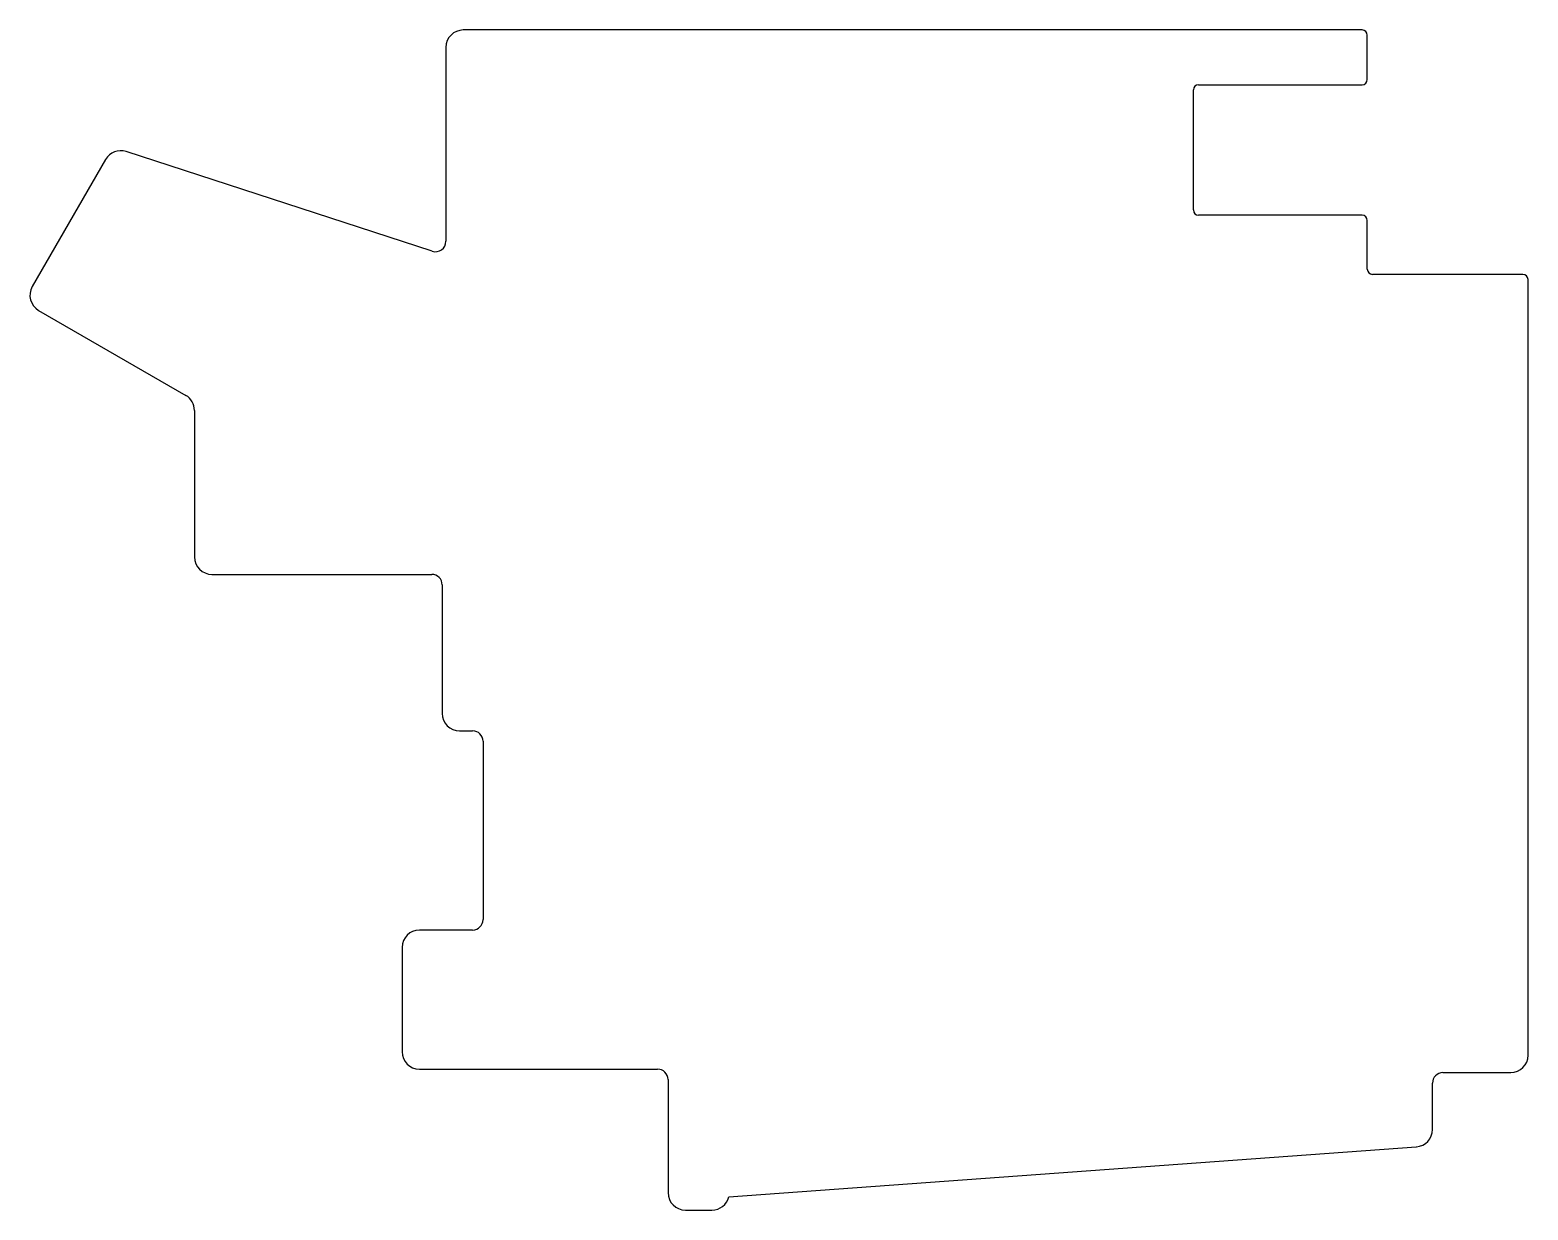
# Model space of a CAD drawing. Header units: millimetres. Extents: x -206 to -34, y -162 to -27.
import ezdxf

# ---------------------------------------------------------------- set-up
doc = ezdxf.new("R2010")
doc.units = ezdxf.units.MM
doc.layers.get('0').update_dxf_attribs({"linetype": 'CONTINUOUS'})

msp = doc.modelspace()

# ---------------------------------------------------------------- linework, layer by layer
for p, q in [((-52.79, -26.56), (-156.19, -26.56)), ((-52.19, -32.26), (-52.19, -27.16)), ((-158.19, -28.56), (-158.19, -50.86)), ((-72.19, -47.26), (-72.19, -33.46)), ((-71.59, -32.86), (-52.79, -32.86)), ((-159.76, -52), (-194.99, -40.55)), ((-197.34, -41.45), (-205.78, -56.07)), ((-52.79, -47.86), (-71.59, -47.86)), ((-52.19, -54.06), (-52.19, -48.46)), ((-34.29, -54.66), (-51.59, -54.66)), ((-33.69, -144.46), (-33.69, -55.26)), ((-205.05, -58.8), (-188.12, -68.58)), ((-187.12, -70.31), (-187.12, -87.16)), ((-185.12, -89.16), (-159.82, -89.16)), ((-158.62, -90.36), (-158.62, -105.16)), ((-156.62, -107.16), (-155.12, -107.16)), ((-153.92, -108.36), (-153.92, -128.86)), ((-155.12, -130.06), (-161.24, -130.06)), ((-163.24, -132.06), (-163.24, -144.06)), ((-161.24, -146.06), (-133.84, -146.06)), ((-43.49, -146.46), (-35.69, -146.46)), ((-132.64, -147.26), (-132.64, -160.26)), ((-44.69, -153), (-44.69, -147.66)), ((-125.64, -160.76), (-46.55, -154.99)), ((-130.64, -162.26), (-127.58, -162.26))]:
    msp.add_line(p, q)
for centre, radius, start, end in [((-156.19, -28.56), 2, 90, 180), ((-52.79, -27.16), 0.6, 0, 90), ((-52.79, -32.26), 0.6, -90, 0), ((-71.59, -33.46), 0.6, 90, 180), ((-195.61, -42.45), 2, 72, 150), ((-71.59, -47.26), 0.6, 180, 270), ((-52.79, -48.46), 0.6, 0, 90), ((-159.39, -50.86), 1.2, 252, 360), ((-51.59, -54.06), 0.6, 180, 270), ((-34.29, -55.26), 0.6, 0, 90), ((-204.05, -57.07), 2, 150, 240), ((-189.12, -70.31), 2, 0, 60), ((-185.12, -87.16), 2, 180, 270), ((-159.82, -90.36), 1.2, 0, 90), ((-156.62, -105.16), 2, 180, 270), ((-155.12, -108.36), 1.2, 0, 90), ((-155.12, -128.86), 1.2, -90, 0), ((-161.24, -132.06), 2, 90, 180), ((-161.24, -144.06), 2, 180, 270), ((-35.69, -144.46), 2, -90, 0), ((-133.84, -147.26), 1.2, 0, 90), ((-43.49, -147.66), 1.2, 90, 180), ((-46.69, -153), 2, -85.8313, 0), ((-130.64, -160.26), 2, 180, 270), ((-127.58, -160.26), 2, 270, 345.5225)]:
    msp.add_arc(centre, radius, start, end)

doc.saveas('drawing.dxf')
